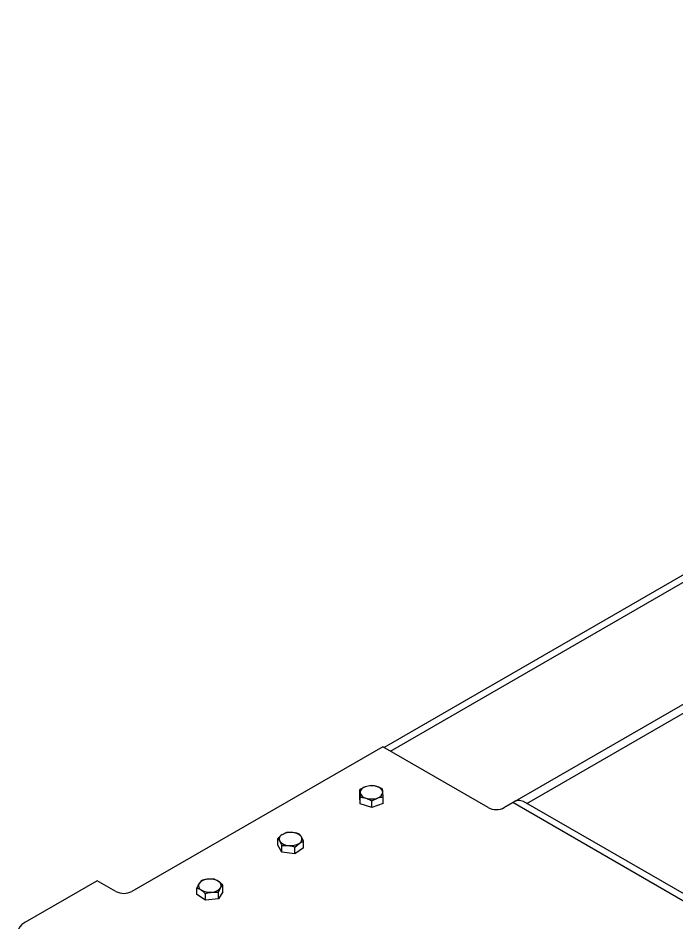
# Model space of a CAD drawing. Header units: metres. Extents: x 0 to 21025, y 0 to 14850.
# Drawn here: x 11364.3 to 11652.6, y 4658.4 to 5054.5 of the extents above; entities that cross this region are included whole.
import ezdxf

# ---------------------------------------------------------------- set-up
doc = ezdxf.new("R2010")
doc.units = ezdxf.units.M
doc.header["$LTSCALE"] = 25
doc.layers.add('SL4', color=4, linetype='Continuous')

msp = doc.modelspace()

# ---------------------------------------------------------------- linework, layer by layer
at = {"layer": 'SL4'}
for p, q in [((12077.56, 5054.518), (11524.454, 4735.217)), ((11527.244, 4733.607), (12082.322, 5054.047)), ((11576.984, 4708.867), (12128.62, 5027.32)), ((11586.938, 4710.725), (12128.62, 5023.431)), ((11523.876, 4735.551), (11414.104, 4672.182)), ((11570.007, 4708.92), (11523.876, 4735.551)), ((11518.767, 4718.517), (11516.307, 4718.009)), ((11513.848, 4713.87), (11513.848, 4716.771)), ((11513.848, 4716.771), (11513.928, 4715.47)), ((11514.007, 4710.538), (11513.848, 4713.87)), ((11524.003, 4713.599), (11523.924, 4715.629)), ((11514.007, 4710.538), (11514.007, 4713.44)), ((11519.085, 4708.952), (11514.007, 4710.538)), ((11519.085, 4711.853), (11521.544, 4713.091)), ((11519.085, 4708.952), (11519.085, 4711.853)), ((11524.003, 4710.697), (11519.085, 4708.952)), ((11524.003, 4710.697), (11524.003, 4713.599)), ((11580.782, 4711.058), (11577.078, 4708.92)), ((11672.706, 4657.991), (11580.782, 4711.058)), ((11677.468, 4658.463), (11585.544, 4711.529)), ((11481.704, 4697.929), (11479.805, 4697.038)), ((11477.906, 4692.517), (11477.906, 4695.419)), ((11477.906, 4695.419), (11478.839, 4694.206)), ((11489.235, 4694.131), (11488.302, 4696.073)), ((11489.235, 4691.23), (11489.235, 4694.131)), ((11479.772, 4689.363), (11477.906, 4692.517)), ((11479.772, 4689.363), (11479.772, 4692.265)), ((11485.437, 4691.621), (11487.336, 4693.241)), ((11485.437, 4688.719), (11485.437, 4691.621)), ((11489.235, 4691.23), (11485.437, 4688.719)), ((11485.437, 4688.719), (11479.772, 4689.363)), ((11398.887, 4676.884), (11367.237, 4658.613)), ((11407.033, 4672.182), (11398.887, 4676.884)), ((11444.472, 4676.902), (11443.504, 4675.697)), ((11453.893, 4674.967), (11452.022, 4676.601)), ((11453.893, 4672.066), (11453.893, 4674.967)), ((11442.537, 4670.86), (11442.537, 4673.762)), ((11442.537, 4673.762), (11444.408, 4672.858)), ((11446.28, 4668.323), (11442.537, 4670.86)), ((11446.28, 4668.323), (11446.28, 4671.224)), ((11451.958, 4671.827), (11452.926, 4673.762)), ((11453.893, 4672.066), (11451.958, 4668.926)), ((11451.958, 4668.926), (11451.958, 4671.827)), ((11451.958, 4668.926), (11446.28, 4668.323))]:
    msp.add_line(p, q, dxfattribs=at)
at = {"layer": 'SL4', "flags": 128}
msp.add_lwpolyline([(11367.237, 4658.613), (11365.994, 4657.738), (11365.07, 4656.74), (11364.5, 4655.657), (11364.308, 4654.531), (11364.5, 4653.405), (11365.07, 4652.322), (11365.994, 4651.324), (11367.237, 4650.449)], dxfattribs=at)
at = {"layer": 'SL4'}
for centre, radius, start, end in [((11516.873, 4715.094), 2.969, 100.97531, 172.72361), ((11518.931, 4710.234), 8.206, 73.17823, 108.64513), ((11520.782, 4714.907), 3.224, 12.93861, 80.6567), ((11517.069, 4716.192), 3.224, 192.93861, 260.6567), ((11520.979, 4716.005), 2.969, 280.97531, 352.72361), ((11518.921, 4720.866), 8.206, 253.17823, 288.64513), ((11583.572, 4707.163), 4.791, 65.69288, 125.61758), ((11573.543, 4715.744), 7.685, 242.60967, 297.39033), ((11483.52, 4690.661), 7.38, 82.08917, 120.22808), ((11484.376, 4692.97), 5.004, 38.3174, 88.16604), ((11480.675, 4695.161), 2.069, 114.87204, 207.47403), ((11482.765, 4697.309), 5.004, 218.3174, 268.16604), ((11486.466, 4695.118), 2.069, 294.87204, 27.47403), ((11483.621, 4699.618), 7.38, 262.08917, 300.22808), ((11445.298, 4674.705), 2.05, 151.05283, 244.27961), ((11447.447, 4672.483), 5.087, 91.53687, 140.8229), ((11448.276, 4670.312), 7.32, 59.21777, 97.57269), ((11451.132, 4674.754), 2.05, 331.05283, 64.27961), ((11410.569, 4679.005), 7.685, 242.60967, 297.39033), ((11448.155, 4679.147), 7.32, 239.21777, 277.57269), ((11448.983, 4676.975), 5.087, 271.53687, 320.8229)]:
    msp.add_arc(centre, radius, start, end, dxfattribs=at)
for points, knots in [([(11516.307, 4718.009), (11516.249, 4717.988), (11515.419, 4717.688), (11514.605, 4717.213), (11513.848, 4716.771)], [0, 0, 0, 0, 0.0702006, 1, 1, 1, 1]), ([(11521.306, 4718.088), (11521.106, 4718.146), (11520.247, 4718.397), (11519.41, 4718.465), (11518.767, 4718.517)], [0, 0, 0, 0, 0.23184927, 1, 1, 1, 1]), ([(11523.844, 4716.93), (11523.67, 4717.03), (11522.843, 4717.504), (11521.984, 4717.83), (11521.306, 4718.088)], [0, 0, 0, 0, 0.2110008, 1, 1, 1, 1]), ([(11513.928, 4715.47), (11513.93, 4715.43), (11513.956, 4714.863), (11513.983, 4714.125), (11514.007, 4713.44)], [0, 0, 0, 0, 0.0702006, 1, 1, 1, 1]), ([(11523.924, 4715.629), (11523.922, 4715.668), (11523.895, 4716.226), (11523.869, 4716.591), (11523.844, 4716.93)], [0, 0, 0, 0, 0.0702006, 1, 1, 1, 1]), ([(11514.007, 4713.44), (11514.65, 4713.388), (11515.488, 4713.32), (11516.347, 4713.069), (11516.546, 4713.011)], [0, 0, 0, 0, 0.7681507, 1, 1, 1, 1]), ([(11516.546, 4713.011), (11517.224, 4712.753), (11518.084, 4712.427), (11518.91, 4711.953), (11519.085, 4711.853)], [0, 0, 0, 0, 0.7889992, 1, 1, 1, 1]), ([(11521.544, 4713.091), (11521.602, 4713.111), (11522.433, 4713.401), (11523.247, 4713.503), (11524.003, 4713.599)], [0, 0, 0, 0, 0.0702006, 1, 1, 1, 1]), ([(11484.536, 4697.972), (11484.314, 4697.993), (11483.355, 4698.084), (11482.421, 4697.996), (11481.704, 4697.929)], [0, 0, 0, 0, 0.2318493, 1, 1, 1, 1]), ([(11487.368, 4697.285), (11487.174, 4697.353), (11486.252, 4697.673), (11485.293, 4697.84), (11484.536, 4697.972)], [0, 0, 0, 0, 0.2110008, 1, 1, 1, 1]), ([(11479.805, 4697.038), (11479.76, 4697.008), (11479.118, 4696.579), (11478.49, 4695.978), (11477.906, 4695.419)], [0, 0, 0, 0, 0.0702006, 1, 1, 1, 1]), ([(11478.839, 4694.206), (11478.861, 4694.168), (11479.176, 4693.631), (11479.485, 4692.923), (11479.772, 4692.265)], [0, 0, 0, 0, 0.07020058, 1, 1, 1, 1]), ([(11487.336, 4693.241), (11487.381, 4693.27), (11488.023, 4693.689), (11488.651, 4693.918), (11489.235, 4694.131)], [0, 0, 0, 0, 0.0702006, 1, 1, 1, 1]), ([(11488.302, 4696.073), (11488.28, 4696.11), (11487.965, 4696.637), (11487.656, 4696.973), (11487.368, 4697.285)], [0, 0, 0, 0, 0.0702006, 1, 1, 1, 1]), ([(11479.772, 4692.265), (11480.49, 4692.332), (11481.424, 4692.42), (11482.383, 4692.329), (11482.605, 4692.307)], [0, 0, 0, 0, 0.76815073, 1, 1, 1, 1]), ([(11482.605, 4692.307), (11483.361, 4692.175), (11484.32, 4692.008), (11485.243, 4691.688), (11485.437, 4691.621)], [0, 0, 0, 0, 0.7889992, 1, 1, 1, 1]), ([(11443.504, 4675.697), (11443.481, 4675.659), (11443.155, 4675.124), (11442.834, 4674.418), (11442.537, 4673.762)], [0, 0, 0, 0, 0.0702006, 1, 1, 1, 1]), ([(11447.311, 4677.568), (11447.088, 4677.54), (11446.128, 4677.421), (11445.191, 4677.128), (11444.472, 4676.902)], [0, 0, 0, 0, 0.2318493, 1, 1, 1, 1]), ([(11450.15, 4677.505), (11449.955, 4677.53), (11449.031, 4677.647), (11448.069, 4677.603), (11447.311, 4677.568)], [0, 0, 0, 0, 0.2110008, 1, 1, 1, 1]), ([(11452.022, 4676.601), (11451.977, 4676.63), (11451.345, 4677.054), (11450.726, 4677.287), (11450.15, 4677.505)], [0, 0, 0, 0, 0.0702006, 1, 1, 1, 1]), ([(11452.926, 4673.762), (11452.949, 4673.799), (11453.276, 4674.324), (11453.596, 4674.657), (11453.893, 4674.967)], [0, 0, 0, 0, 0.0702006, 1, 1, 1, 1]), ([(11444.408, 4672.858), (11444.453, 4672.827), (11445.085, 4672.394), (11445.704, 4671.788), (11446.28, 4671.224)], [0, 0, 0, 0, 0.0702006, 1, 1, 1, 1]), ([(11446.28, 4671.224), (11446.999, 4671.45), (11447.936, 4671.743), (11448.897, 4671.863), (11449.119, 4671.89)], [0, 0, 0, 0, 0.76815073, 1, 1, 1, 1]), ([(11449.119, 4671.89), (11449.878, 4671.925), (11450.839, 4671.969), (11451.763, 4671.852), (11451.958, 4671.827)], [0, 0, 0, 0, 0.7889992, 1, 1, 1, 1])]:
    msp.add_open_spline(points, degree=3, knots=knots, dxfattribs=at)

doc.saveas('drawing.dxf')
